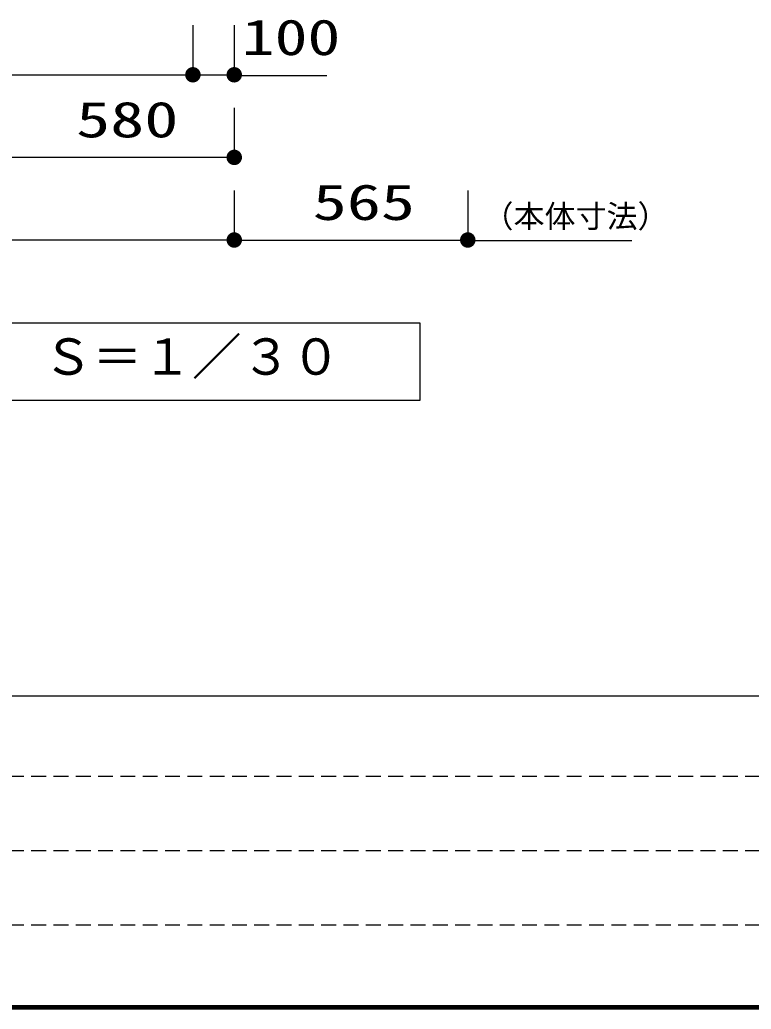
# Model space of a CAD drawing. Units: millimetres, scale not verified. Extents: x -9804 to 7514, y -6320 to 5758.
# Drawn here: x -5146 to -3376, y -5827 to -3432 of the extents above; entities that cross this region are included whole.
import ezdxf
from ezdxf.enums import TextEntityAlignment as Align

# ---------------------------------------------------------------- set-up
doc = ezdxf.new("R2010")
doc.units = ezdxf.units.MM
doc.header["$LTSCALE"] = 30
doc.linetypes.add('DASHED1', pattern=[1.8, 1.2, -0.6])
for name, color, linetype, lineweight in [('0-1_KIKI', 3, 'Continuous', 25), ('0-6_SUNPO', 7, 'Continuous', 25), ('0-8_FUTA', 7, 'Continuous', 25)]:
    doc.layers.add(name, color=color, linetype=linetype, lineweight=lineweight)
doc.styles.add('MS Gothic', font='')
doc.styles.add('ＭＳ ゴシック', font='')
doc.styles.get('MS Gothic').set_extended_font_data('MS Gothic')
doc.styles.get('ＭＳ ゴシック').set_extended_font_data('MS Gothic')

msp = doc.modelspace()

# ---------------------------------------------------------------- linework, layer by layer
at = {"layer": '0-1_KIKI'}
msp.add_lwpolyline([(-4176.93, -4352.73), (-4176.93, -4166.42), (-6206.26, -4166.42), (-6206.26, -4352.73)], close=True, dxfattribs=at)
at = {"layer": '0-6_SUNPO', "color": 4}
for p, q in [((-4726.64, -3444.78), (-4726.64, -3564.78)), ((-4726.64, -3444.78), (-4726.64, -3564.78)), ((-4626.64, -3444.78), (-4626.64, -3564.78)), ((-6306.64, -3564.78), (-4726.64, -3564.78)), ((-4726.64, -3564.78), (-4626.64, -3564.78)), ((-4626.64, -3566.28), (-4402.57, -3566.28)), ((-4626.64, -3644.78), (-4626.64, -3764.78)), ((-4626.64, -3764.78), (-5206.64, -3764.78)), ((-4626.64, -3844.78), (-4626.64, -3964.78)), ((-4626.64, -3844.78), (-4626.64, -3964.78)), ((-4061.48, -3844.78), (-4061.48, -3964.78)), ((-4626.64, -3964.78), (-6406.64, -3964.78)), ((-4626.64, -3964.78), (-4061.48, -3964.78)), ((-4061.48, -3966.28), (-3664.6, -3966.28))]:
    msp.add_line(p, q, dxfattribs=at)
at = {"layer": '0-6_SUNPO'}
for points in [[(-4745.03, -3561.12), (-4726.64, -3564.78), (-4745.39, -3564.78)], [(-4745.03, -3561.12), (-4726.64, -3564.78), (-4745.39, -3564.78)], [(-4745.39, -3564.78), (-4726.64, -3564.78), (-4745.03, -3568.43)], [(-4745.39, -3564.78), (-4726.64, -3564.78), (-4745.03, -3568.43)], [(-4743.96, -3557.6), (-4726.64, -3564.78), (-4745.03, -3561.12)], [(-4743.96, -3557.6), (-4726.64, -3564.78), (-4745.03, -3561.12)], [(-4745.03, -3568.43), (-4726.64, -3564.78), (-4743.96, -3571.95)], [(-4745.03, -3568.43), (-4726.64, -3564.78), (-4743.96, -3571.95)], [(-4742.23, -3554.36), (-4726.64, -3564.78), (-4743.96, -3557.6)], [(-4742.23, -3554.36), (-4726.64, -3564.78), (-4743.96, -3557.6)], [(-4743.96, -3571.95), (-4726.64, -3564.78), (-4742.23, -3575.19)], [(-4743.96, -3571.95), (-4726.64, -3564.78), (-4742.23, -3575.19)], [(-4739.9, -3551.52), (-4726.64, -3564.78), (-4742.23, -3554.36)], [(-4739.9, -3551.52), (-4726.64, -3564.78), (-4742.23, -3554.36)], [(-4742.23, -3575.19), (-4726.64, -3564.78), (-4739.9, -3578.03)], [(-4742.23, -3575.19), (-4726.64, -3564.78), (-4739.9, -3578.03)], [(-4737.06, -3549.19), (-4726.64, -3564.78), (-4739.9, -3551.52)], [(-4737.06, -3549.19), (-4726.64, -3564.78), (-4739.9, -3551.52)], [(-4739.9, -3578.03), (-4726.64, -3564.78), (-4737.06, -3580.37)], [(-4739.9, -3578.03), (-4726.64, -3564.78), (-4737.06, -3580.37)], [(-4733.81, -3547.45), (-4726.64, -3564.78), (-4737.06, -3549.19)], [(-4733.81, -3547.45), (-4726.64, -3564.78), (-4737.06, -3549.19)], [(-4737.06, -3580.37), (-4726.64, -3564.78), (-4733.81, -3582.1)], [(-4737.06, -3580.37), (-4726.64, -3564.78), (-4733.81, -3582.1)], [(-4730.3, -3546.39), (-4726.64, -3564.78), (-4733.81, -3547.45)], [(-4730.3, -3546.39), (-4726.64, -3564.78), (-4733.81, -3547.45)], [(-4733.81, -3582.1), (-4726.64, -3564.78), (-4730.3, -3583.17)], [(-4733.81, -3582.1), (-4726.64, -3564.78), (-4730.3, -3583.17)], [(-4726.64, -3546.03), (-4726.64, -3564.78), (-4730.3, -3546.39)], [(-4726.64, -3546.03), (-4726.64, -3564.78), (-4730.3, -3546.39)], [(-4730.3, -3583.17), (-4726.64, -3564.78), (-4726.64, -3583.53)], [(-4730.3, -3583.17), (-4726.64, -3564.78), (-4726.64, -3583.53)], [(-4722.98, -3546.39), (-4726.64, -3564.78), (-4726.64, -3546.03)], [(-4722.98, -3546.39), (-4726.64, -3564.78), (-4726.64, -3546.03)], [(-4719.46, -3547.45), (-4726.64, -3564.78), (-4722.98, -3546.39)], [(-4719.46, -3547.45), (-4726.64, -3564.78), (-4722.98, -3546.39)], [(-4716.22, -3549.19), (-4726.64, -3564.78), (-4719.46, -3547.45)], [(-4716.22, -3549.19), (-4726.64, -3564.78), (-4719.46, -3547.45)], [(-4713.38, -3551.52), (-4726.64, -3564.78), (-4716.22, -3549.19)], [(-4713.38, -3551.52), (-4726.64, -3564.78), (-4716.22, -3549.19)], [(-4711.05, -3554.36), (-4726.64, -3564.78), (-4713.38, -3551.52)], [(-4711.05, -3554.36), (-4726.64, -3564.78), (-4713.38, -3551.52)], [(-4709.32, -3557.6), (-4726.64, -3564.78), (-4711.05, -3554.36)], [(-4709.32, -3557.6), (-4726.64, -3564.78), (-4711.05, -3554.36)], [(-4708.25, -3561.12), (-4726.64, -3564.78), (-4709.32, -3557.6)], [(-4708.25, -3561.12), (-4726.64, -3564.78), (-4709.32, -3557.6)], [(-4707.89, -3564.78), (-4726.64, -3564.78), (-4708.25, -3561.12)], [(-4707.89, -3564.78), (-4726.64, -3564.78), (-4708.25, -3561.12)], [(-4726.64, -3583.53), (-4726.64, -3564.78), (-4722.98, -3583.17)], [(-4722.98, -3583.17), (-4726.64, -3564.78), (-4719.46, -3582.1)], [(-4719.46, -3582.1), (-4726.64, -3564.78), (-4716.22, -3580.37)], [(-4716.22, -3580.37), (-4726.64, -3564.78), (-4713.38, -3578.03)], [(-4713.38, -3578.03), (-4726.64, -3564.78), (-4711.05, -3575.19)], [(-4711.05, -3575.19), (-4726.64, -3564.78), (-4709.32, -3571.95)], [(-4709.32, -3571.95), (-4726.64, -3564.78), (-4708.25, -3568.43)], [(-4708.25, -3568.43), (-4726.64, -3564.78), (-4707.89, -3564.78)], [(-4726.64, -3583.53), (-4726.64, -3564.78), (-4722.98, -3583.17)], [(-4722.98, -3583.17), (-4726.64, -3564.78), (-4719.46, -3582.1)], [(-4719.46, -3582.1), (-4726.64, -3564.78), (-4716.22, -3580.37)], [(-4716.22, -3580.37), (-4726.64, -3564.78), (-4713.38, -3578.03)], [(-4713.38, -3578.03), (-4726.64, -3564.78), (-4711.05, -3575.19)], [(-4711.05, -3575.19), (-4726.64, -3564.78), (-4709.32, -3571.95)], [(-4709.32, -3571.95), (-4726.64, -3564.78), (-4708.25, -3568.43)], [(-4708.25, -3568.43), (-4726.64, -3564.78), (-4707.89, -3564.78)], [(-4645.03, -3561.12), (-4626.64, -3564.78), (-4645.39, -3564.78)], [(-4645.39, -3564.78), (-4626.64, -3564.78), (-4645.03, -3568.43)], [(-4643.96, -3557.6), (-4626.64, -3564.78), (-4645.03, -3561.12)], [(-4645.03, -3568.43), (-4626.64, -3564.78), (-4643.96, -3571.95)], [(-4642.23, -3554.36), (-4626.64, -3564.78), (-4643.96, -3557.6)], [(-4643.96, -3571.95), (-4626.64, -3564.78), (-4642.23, -3575.19)], [(-4639.9, -3551.52), (-4626.64, -3564.78), (-4642.23, -3554.36)], [(-4642.23, -3575.19), (-4626.64, -3564.78), (-4639.9, -3578.03)], [(-4637.06, -3549.19), (-4626.64, -3564.78), (-4639.9, -3551.52)], [(-4639.9, -3578.03), (-4626.64, -3564.78), (-4637.06, -3580.37)], [(-4633.81, -3547.45), (-4626.64, -3564.78), (-4637.06, -3549.19)], [(-4637.06, -3580.37), (-4626.64, -3564.78), (-4633.81, -3582.1)], [(-4630.3, -3546.39), (-4626.64, -3564.78), (-4633.81, -3547.45)], [(-4633.81, -3582.1), (-4626.64, -3564.78), (-4630.3, -3583.17)], [(-4626.64, -3546.03), (-4626.64, -3564.78), (-4630.3, -3546.39)], [(-4630.3, -3583.17), (-4626.64, -3564.78), (-4626.64, -3583.53)], [(-4622.98, -3546.39), (-4626.64, -3564.78), (-4626.64, -3546.03)], [(-4619.46, -3547.45), (-4626.64, -3564.78), (-4622.98, -3546.39)], [(-4616.22, -3549.19), (-4626.64, -3564.78), (-4619.46, -3547.45)], [(-4613.38, -3551.52), (-4626.64, -3564.78), (-4616.22, -3549.19)], [(-4611.05, -3554.36), (-4626.64, -3564.78), (-4613.38, -3551.52)], [(-4609.32, -3557.6), (-4626.64, -3564.78), (-4611.05, -3554.36)], [(-4608.25, -3561.12), (-4626.64, -3564.78), (-4609.32, -3557.6)], [(-4607.89, -3564.78), (-4626.64, -3564.78), (-4608.25, -3561.12)], [(-4626.64, -3583.53), (-4626.64, -3564.78), (-4622.98, -3583.17)], [(-4622.98, -3583.17), (-4626.64, -3564.78), (-4619.46, -3582.1)], [(-4619.46, -3582.1), (-4626.64, -3564.78), (-4616.22, -3580.37)], [(-4616.22, -3580.37), (-4626.64, -3564.78), (-4613.38, -3578.03)], [(-4613.38, -3578.03), (-4626.64, -3564.78), (-4611.05, -3575.19)], [(-4611.05, -3575.19), (-4626.64, -3564.78), (-4609.32, -3571.95)], [(-4609.32, -3571.95), (-4626.64, -3564.78), (-4608.25, -3568.43)], [(-4608.25, -3568.43), (-4626.64, -3564.78), (-4607.89, -3564.78)], [(-4643.96, -3757.6), (-4626.64, -3764.78), (-4645.03, -3761.12)], [(-4642.23, -3754.36), (-4626.64, -3764.78), (-4643.96, -3757.6)], [(-4639.9, -3751.52), (-4626.64, -3764.78), (-4642.23, -3754.36)], [(-4637.06, -3749.19), (-4626.64, -3764.78), (-4639.9, -3751.52)], [(-4633.81, -3747.45), (-4626.64, -3764.78), (-4637.06, -3749.19)], [(-4630.3, -3746.39), (-4626.64, -3764.78), (-4633.81, -3747.45)], [(-4626.64, -3746.03), (-4626.64, -3764.78), (-4630.3, -3746.39)], [(-4622.98, -3746.39), (-4626.64, -3764.78), (-4626.64, -3746.03)], [(-4619.46, -3747.45), (-4626.64, -3764.78), (-4622.98, -3746.39)], [(-4616.22, -3749.19), (-4626.64, -3764.78), (-4619.46, -3747.45)], [(-4613.38, -3751.52), (-4626.64, -3764.78), (-4616.22, -3749.19)], [(-4611.05, -3754.36), (-4626.64, -3764.78), (-4613.38, -3751.52)], [(-4609.32, -3757.6), (-4626.64, -3764.78), (-4611.05, -3754.36)], [(-4608.25, -3761.12), (-4626.64, -3764.78), (-4609.32, -3757.6)], [(-4645.03, -3761.12), (-4626.64, -3764.78), (-4645.39, -3764.78)], [(-4645.39, -3764.78), (-4626.64, -3764.78), (-4645.03, -3768.43)], [(-4645.03, -3768.43), (-4626.64, -3764.78), (-4643.96, -3771.95)], [(-4643.96, -3771.95), (-4626.64, -3764.78), (-4642.23, -3775.19)], [(-4642.23, -3775.19), (-4626.64, -3764.78), (-4639.9, -3778.03)], [(-4639.9, -3778.03), (-4626.64, -3764.78), (-4637.06, -3780.37)], [(-4637.06, -3780.37), (-4626.64, -3764.78), (-4633.81, -3782.1)], [(-4633.81, -3782.1), (-4626.64, -3764.78), (-4630.3, -3783.17)], [(-4630.3, -3783.17), (-4626.64, -3764.78), (-4626.64, -3783.53)], [(-4607.89, -3764.78), (-4626.64, -3764.78), (-4608.25, -3761.12)], [(-4626.64, -3783.53), (-4626.64, -3764.78), (-4622.98, -3783.17)], [(-4622.98, -3783.17), (-4626.64, -3764.78), (-4619.46, -3782.1)], [(-4619.46, -3782.1), (-4626.64, -3764.78), (-4616.22, -3780.37)], [(-4616.22, -3780.37), (-4626.64, -3764.78), (-4613.38, -3778.03)], [(-4613.38, -3778.03), (-4626.64, -3764.78), (-4611.05, -3775.19)], [(-4611.05, -3775.19), (-4626.64, -3764.78), (-4609.32, -3771.95)], [(-4609.32, -3771.95), (-4626.64, -3764.78), (-4608.25, -3768.43)], [(-4608.25, -3768.43), (-4626.64, -3764.78), (-4607.89, -3764.78)], [(-4639.9, -3951.52), (-4626.64, -3964.78), (-4642.23, -3954.36)], [(-4639.9, -3951.52), (-4626.64, -3964.78), (-4642.23, -3954.36)], [(-4637.06, -3949.19), (-4626.64, -3964.78), (-4639.9, -3951.52)], [(-4637.06, -3949.19), (-4626.64, -3964.78), (-4639.9, -3951.52)], [(-4633.81, -3947.45), (-4626.64, -3964.78), (-4637.06, -3949.19)], [(-4633.81, -3947.45), (-4626.64, -3964.78), (-4637.06, -3949.19)], [(-4630.3, -3946.39), (-4626.64, -3964.78), (-4633.81, -3947.45)], [(-4630.3, -3946.39), (-4626.64, -3964.78), (-4633.81, -3947.45)], [(-4626.64, -3946.03), (-4626.64, -3964.78), (-4630.3, -3946.39)], [(-4626.64, -3946.03), (-4626.64, -3964.78), (-4630.3, -3946.39)], [(-4622.98, -3946.39), (-4626.64, -3964.78), (-4626.64, -3946.03)], [(-4622.98, -3946.39), (-4626.64, -3964.78), (-4626.64, -3946.03)], [(-4619.46, -3947.45), (-4626.64, -3964.78), (-4622.98, -3946.39)], [(-4619.46, -3947.45), (-4626.64, -3964.78), (-4622.98, -3946.39)], [(-4616.22, -3949.19), (-4626.64, -3964.78), (-4619.46, -3947.45)], [(-4616.22, -3949.19), (-4626.64, -3964.78), (-4619.46, -3947.45)], [(-4613.38, -3951.52), (-4626.64, -3964.78), (-4616.22, -3949.19)], [(-4613.38, -3951.52), (-4626.64, -3964.78), (-4616.22, -3949.19)], [(-4611.05, -3954.36), (-4626.64, -3964.78), (-4613.38, -3951.52)], [(-4611.05, -3954.36), (-4626.64, -3964.78), (-4613.38, -3951.52)], [(-4074.74, -3951.52), (-4061.48, -3964.78), (-4077.07, -3954.36)], [(-4071.9, -3949.19), (-4061.48, -3964.78), (-4074.74, -3951.52)], [(-4068.66, -3947.45), (-4061.48, -3964.78), (-4071.9, -3949.19)], [(-4065.14, -3946.39), (-4061.48, -3964.78), (-4068.66, -3947.45)], [(-4061.48, -3946.03), (-4061.48, -3964.78), (-4065.14, -3946.39)], [(-4057.83, -3946.39), (-4061.48, -3964.78), (-4061.48, -3946.03)], [(-4054.31, -3947.45), (-4061.48, -3964.78), (-4057.83, -3946.39)], [(-4051.07, -3949.19), (-4061.48, -3964.78), (-4054.31, -3947.45)], [(-4048.23, -3951.52), (-4061.48, -3964.78), (-4051.07, -3949.19)], [(-4045.89, -3954.36), (-4061.48, -3964.78), (-4048.23, -3951.52)], [(-4645.03, -3961.12), (-4626.64, -3964.78), (-4645.39, -3964.78)], [(-4645.03, -3961.12), (-4626.64, -3964.78), (-4645.39, -3964.78)], [(-4645.39, -3964.78), (-4626.64, -3964.78), (-4645.03, -3968.43)], [(-4645.39, -3964.78), (-4626.64, -3964.78), (-4645.03, -3968.43)], [(-4643.96, -3957.6), (-4626.64, -3964.78), (-4645.03, -3961.12)], [(-4643.96, -3957.6), (-4626.64, -3964.78), (-4645.03, -3961.12)], [(-4645.03, -3968.43), (-4626.64, -3964.78), (-4643.96, -3971.95)], [(-4645.03, -3968.43), (-4626.64, -3964.78), (-4643.96, -3971.95)], [(-4642.23, -3954.36), (-4626.64, -3964.78), (-4643.96, -3957.6)], [(-4642.23, -3954.36), (-4626.64, -3964.78), (-4643.96, -3957.6)], [(-4643.96, -3971.95), (-4626.64, -3964.78), (-4642.23, -3975.19)], [(-4643.96, -3971.95), (-4626.64, -3964.78), (-4642.23, -3975.19)], [(-4642.23, -3975.19), (-4626.64, -3964.78), (-4639.9, -3978.03)], [(-4642.23, -3975.19), (-4626.64, -3964.78), (-4639.9, -3978.03)], [(-4639.9, -3978.03), (-4626.64, -3964.78), (-4637.06, -3980.37)], [(-4639.9, -3978.03), (-4626.64, -3964.78), (-4637.06, -3980.37)], [(-4637.06, -3980.37), (-4626.64, -3964.78), (-4633.81, -3982.1)], [(-4637.06, -3980.37), (-4626.64, -3964.78), (-4633.81, -3982.1)], [(-4633.81, -3982.1), (-4626.64, -3964.78), (-4630.3, -3983.17)], [(-4633.81, -3982.1), (-4626.64, -3964.78), (-4630.3, -3983.17)], [(-4630.3, -3983.17), (-4626.64, -3964.78), (-4626.64, -3983.53)], [(-4630.3, -3983.17), (-4626.64, -3964.78), (-4626.64, -3983.53)], [(-4609.32, -3957.6), (-4626.64, -3964.78), (-4611.05, -3954.36)], [(-4609.32, -3957.6), (-4626.64, -3964.78), (-4611.05, -3954.36)], [(-4608.25, -3961.12), (-4626.64, -3964.78), (-4609.32, -3957.6)], [(-4608.25, -3961.12), (-4626.64, -3964.78), (-4609.32, -3957.6)], [(-4607.89, -3964.78), (-4626.64, -3964.78), (-4608.25, -3961.12)], [(-4607.89, -3964.78), (-4626.64, -3964.78), (-4608.25, -3961.12)], [(-4626.64, -3983.53), (-4626.64, -3964.78), (-4622.98, -3983.17)], [(-4622.98, -3983.17), (-4626.64, -3964.78), (-4619.46, -3982.1)], [(-4619.46, -3982.1), (-4626.64, -3964.78), (-4616.22, -3980.37)], [(-4616.22, -3980.37), (-4626.64, -3964.78), (-4613.38, -3978.03)], [(-4613.38, -3978.03), (-4626.64, -3964.78), (-4611.05, -3975.19)], [(-4611.05, -3975.19), (-4626.64, -3964.78), (-4609.32, -3971.95)], [(-4609.32, -3971.95), (-4626.64, -3964.78), (-4608.25, -3968.43)], [(-4608.25, -3968.43), (-4626.64, -3964.78), (-4607.89, -3964.78)], [(-4626.64, -3983.53), (-4626.64, -3964.78), (-4622.98, -3983.17)], [(-4622.98, -3983.17), (-4626.64, -3964.78), (-4619.46, -3982.1)], [(-4619.46, -3982.1), (-4626.64, -3964.78), (-4616.22, -3980.37)], [(-4616.22, -3980.37), (-4626.64, -3964.78), (-4613.38, -3978.03)], [(-4613.38, -3978.03), (-4626.64, -3964.78), (-4611.05, -3975.19)], [(-4611.05, -3975.19), (-4626.64, -3964.78), (-4609.32, -3971.95)], [(-4609.32, -3971.95), (-4626.64, -3964.78), (-4608.25, -3968.43)], [(-4608.25, -3968.43), (-4626.64, -3964.78), (-4607.89, -3964.78)], [(-4079.87, -3961.12), (-4061.48, -3964.78), (-4080.23, -3964.78)], [(-4080.23, -3964.78), (-4061.48, -3964.78), (-4079.87, -3968.43)], [(-4078.81, -3957.6), (-4061.48, -3964.78), (-4079.87, -3961.12)], [(-4079.87, -3968.43), (-4061.48, -3964.78), (-4078.81, -3971.95)], [(-4077.07, -3954.36), (-4061.48, -3964.78), (-4078.81, -3957.6)], [(-4078.81, -3971.95), (-4061.48, -3964.78), (-4077.07, -3975.19)], [(-4077.07, -3975.19), (-4061.48, -3964.78), (-4074.74, -3978.03)], [(-4074.74, -3978.03), (-4061.48, -3964.78), (-4071.9, -3980.37)], [(-4071.9, -3980.37), (-4061.48, -3964.78), (-4068.66, -3982.1)], [(-4068.66, -3982.1), (-4061.48, -3964.78), (-4065.14, -3983.17)], [(-4065.14, -3983.17), (-4061.48, -3964.78), (-4061.48, -3983.53)], [(-4044.16, -3957.6), (-4061.48, -3964.78), (-4045.89, -3954.36)], [(-4043.1, -3961.12), (-4061.48, -3964.78), (-4044.16, -3957.6)], [(-4042.73, -3964.78), (-4061.48, -3964.78), (-4043.1, -3961.12)], [(-4061.48, -3983.53), (-4061.48, -3964.78), (-4057.83, -3983.17)], [(-4057.83, -3983.17), (-4061.48, -3964.78), (-4054.31, -3982.1)], [(-4054.31, -3982.1), (-4061.48, -3964.78), (-4051.07, -3980.37)], [(-4051.07, -3980.37), (-4061.48, -3964.78), (-4048.23, -3978.03)], [(-4048.23, -3978.03), (-4061.48, -3964.78), (-4045.89, -3975.19)], [(-4045.89, -3975.19), (-4061.48, -3964.78), (-4044.16, -3971.95)], [(-4044.16, -3971.95), (-4061.48, -3964.78), (-4043.1, -3968.43)], [(-4043.1, -3968.43), (-4061.48, -3964.78), (-4042.73, -3964.78)]]:
    msp.add_solid(points, dxfattribs=at)
at = {"layer": '0-8_FUTA'}
for p, q in [((-8664.04, -5068.69), (7505.96, -5068.69)), ((7507.76, -5820.49), (-8665.84, -5820.49)), ((7507.16, -5819.89), (-8665.24, -5819.89)), ((7506.56, -5819.29), (-8664.64, -5819.29)), ((-8664.04, -5818.69), (7505.96, -5818.69)), ((7514.36, -5827.09), (-8672.44, -5827.09)), ((7513.76, -5826.49), (-8671.84, -5826.49)), ((7513.16, -5825.89), (-8671.24, -5825.89)), ((7512.56, -5825.29), (-8670.64, -5825.29)), ((7511.96, -5824.69), (-8670.04, -5824.69)), ((7511.36, -5824.09), (-8669.44, -5824.09)), ((7510.76, -5823.49), (-8668.84, -5823.49)), ((7510.16, -5822.89), (-8668.24, -5822.89)), ((7509.56, -5822.29), (-8667.64, -5822.29)), ((7508.96, -5821.69), (-8667.04, -5821.69)), ((7508.36, -5821.09), (-8666.44, -5821.09))]:
    msp.add_line(p, q, dxfattribs=at)
at = {"layer": '0-8_FUTA', "linetype": 'DASHED1'}
for p, q in [((-654.04, -5263.69), (-8664.04, -5263.69)), ((-654.04, -5443.69), (-8664.04, -5443.69)), ((-654.04, -5623.69), (-8664.04, -5623.69))]:
    msp.add_line(p, q, dxfattribs=at)

# ---------------------------------------------------------------- texts
at = {"layer": '0-1_KIKI', "color": 4, "style": 'MS Gothic'}
msp.add_text('Ｓ＝１／３０', height=87.98, dxfattribs=at).set_placement((-5089.18, -4317.35), align=Align.BOTTOM_LEFT)
at = {"layer": '0-6_SUNPO', "color": 3, "style": 'ＭＳ ゴシック'}
for s, width, p in [('100', 1.35, (-4608.42, -3543.11)), ('580', 1.4, (-5009.21, -3742.28)), ('565', 1.4, (-4436.63, -3942.28))]:
    msp.add_text(s, height=86.59, dxfattribs=dict(at, width=width)).set_placement(p, align=Align.BOTTOM_LEFT)
at = {"layer": '0-6_SUNPO', "color": 4, "style": 'MS Gothic'}
msp.add_text('（本体寸法）', height=54.99, dxfattribs=at).set_placement((-4025.67, -3951.27), align=Align.BOTTOM_LEFT)

doc.saveas('drawing.dxf')
